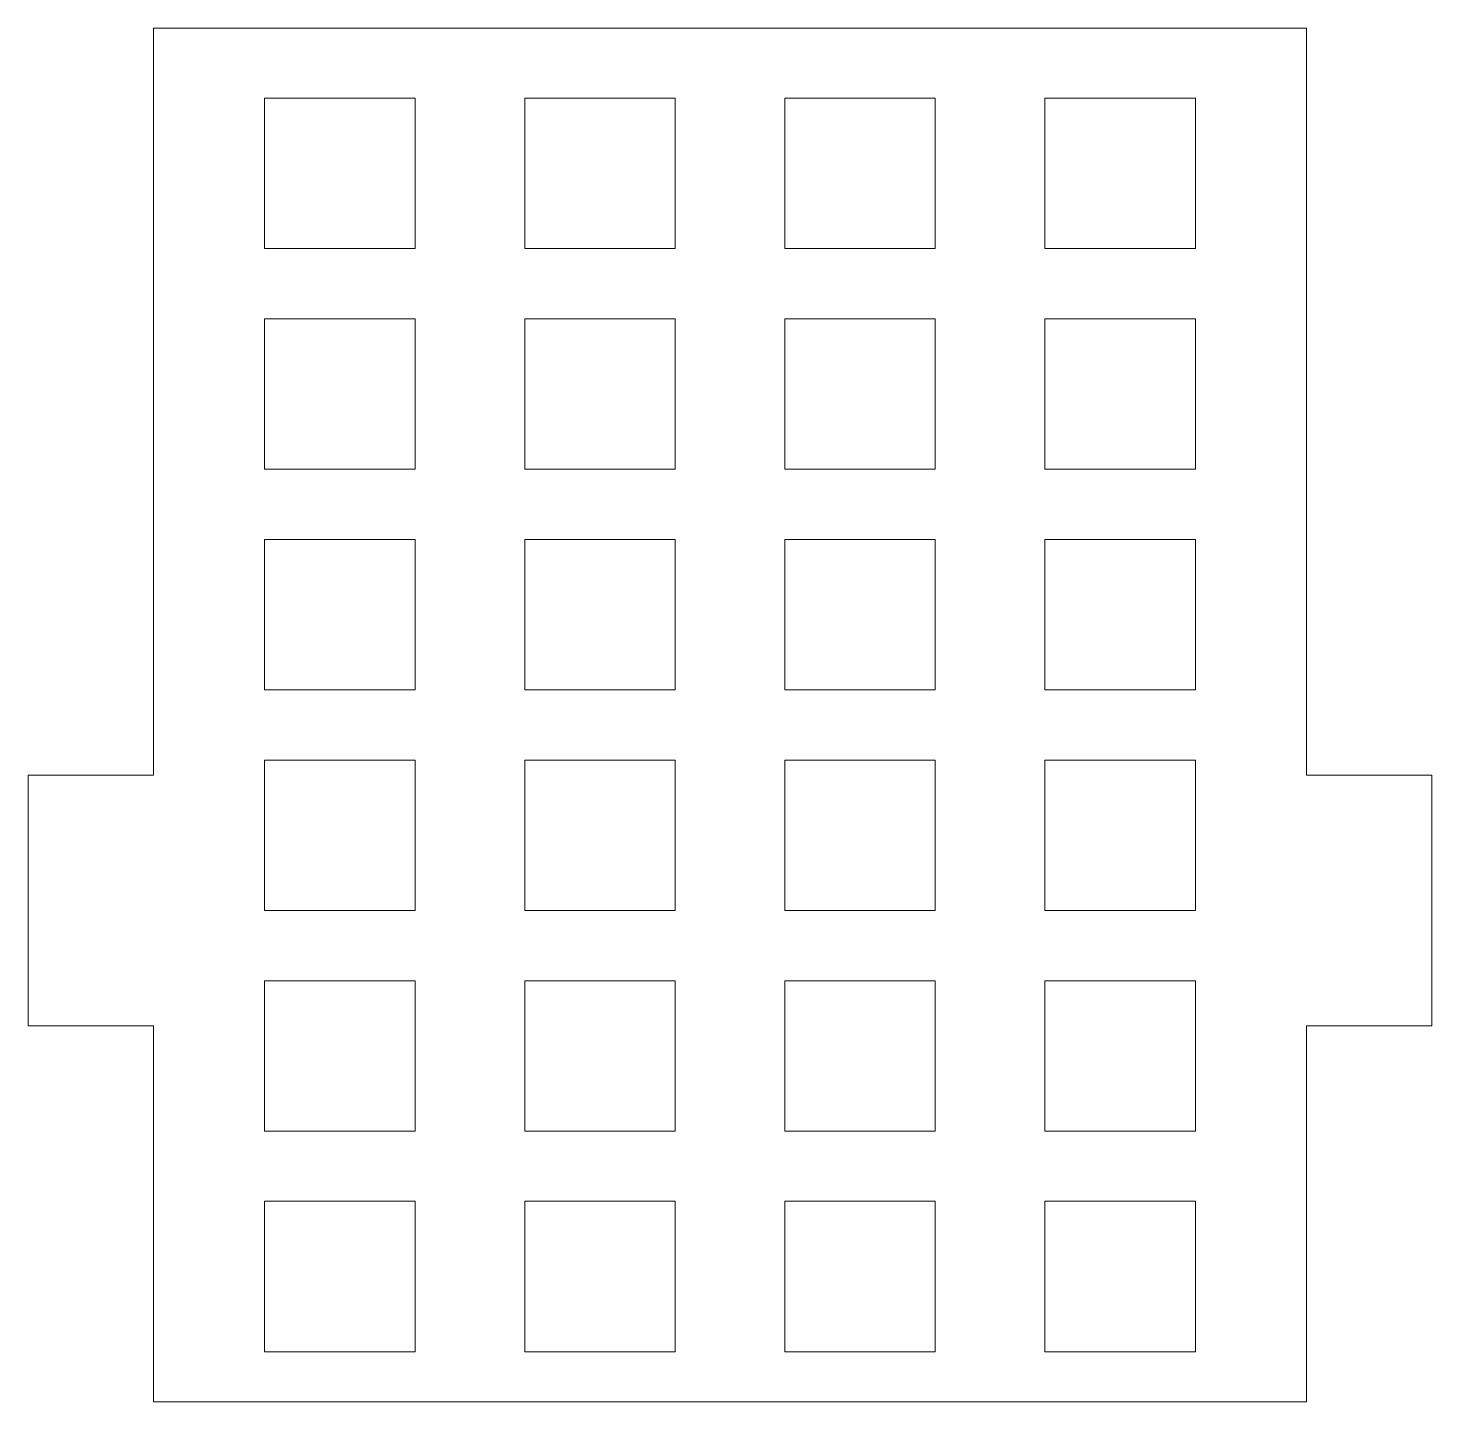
# Model space of a CAD drawing. Header units: inches. Extents: x 1.62 to 3.02, y 5.65 to 7.02.
import ezdxf

# ---------------------------------------------------------------- set-up
doc = ezdxf.new("R2010")
doc.units = ezdxf.units.IN
doc.header["$MEASUREMENT"] = 0

msp = doc.modelspace()

# ---------------------------------------------------------------- linework, layer by layer
at = {"color": 7, "linetype": 'Continuous', "lineweight": 15}
for p, q in [((1.745, 6.2767), (1.745, 7.0217)), ((2.895, 7.0217), (1.745, 7.0217)), ((2.895, 7.0217), (2.895, 6.2767)), ((2.0059, 6.9517), (1.8559, 6.9517)), ((1.8559, 6.9517), (1.8559, 6.8017)), ((2.0059, 6.8017), (2.0059, 6.9517)), ((2.2653, 6.9517), (2.1153, 6.9517)), ((2.1153, 6.9517), (2.1153, 6.8017)), ((2.2653, 6.8017), (2.2653, 6.9517)), ((2.5247, 6.9517), (2.3747, 6.9517)), ((2.3747, 6.9517), (2.3747, 6.8017)), ((2.5247, 6.8017), (2.5247, 6.9517)), ((2.7841, 6.9517), (2.6341, 6.9517)), ((2.6341, 6.9517), (2.6341, 6.8017)), ((2.7841, 6.8017), (2.7841, 6.9517)), ((1.8559, 6.8017), (2.0059, 6.8017)), ((2.1153, 6.8017), (2.2653, 6.8017)), ((2.3747, 6.8017), (2.5247, 6.8017)), ((2.6341, 6.8017), (2.7841, 6.8017)), ((2.0059, 6.7317), (1.8559, 6.7317)), ((1.8559, 6.7317), (1.8559, 6.5817)), ((2.0059, 6.5817), (2.0059, 6.7317)), ((2.2653, 6.7317), (2.1153, 6.7317)), ((2.1153, 6.7317), (2.1153, 6.5817)), ((2.2653, 6.5817), (2.2653, 6.7317)), ((2.5247, 6.7317), (2.3747, 6.7317)), ((2.3747, 6.7317), (2.3747, 6.5817)), ((2.5247, 6.5817), (2.5247, 6.7317)), ((2.7841, 6.7317), (2.6341, 6.7317)), ((2.6341, 6.7317), (2.6341, 6.5817)), ((2.7841, 6.5817), (2.7841, 6.7317)), ((1.8559, 6.5817), (2.0059, 6.5817)), ((2.1153, 6.5817), (2.2653, 6.5817)), ((2.3747, 6.5817), (2.5247, 6.5817)), ((2.6341, 6.5817), (2.7841, 6.5817)), ((2.0059, 6.5117), (1.8559, 6.5117)), ((1.8559, 6.5117), (1.8559, 6.3617)), ((2.0059, 6.3617), (2.0059, 6.5117)), ((2.2653, 6.5117), (2.1153, 6.5117)), ((2.1153, 6.5117), (2.1153, 6.3617)), ((2.2653, 6.3617), (2.2653, 6.5117)), ((2.5247, 6.5117), (2.3747, 6.5117)), ((2.3747, 6.5117), (2.3747, 6.3617)), ((2.5247, 6.3617), (2.5247, 6.5117)), ((2.7841, 6.5117), (2.6341, 6.5117)), ((2.6341, 6.5117), (2.6341, 6.3617)), ((2.7841, 6.3617), (2.7841, 6.5117)), ((1.8559, 6.3617), (2.0059, 6.3617)), ((2.1153, 6.3617), (2.2653, 6.3617)), ((2.3747, 6.3617), (2.5247, 6.3617)), ((2.6341, 6.3617), (2.7841, 6.3617)), ((2.0059, 6.2917), (1.8559, 6.2917)), ((1.8559, 6.2917), (1.8559, 6.1417)), ((2.0059, 6.1417), (2.0059, 6.2917)), ((2.2653, 6.2917), (2.1153, 6.2917)), ((2.1153, 6.2917), (2.1153, 6.1417)), ((2.2653, 6.1417), (2.2653, 6.2917)), ((2.5247, 6.2917), (2.3747, 6.2917)), ((2.3747, 6.2917), (2.3747, 6.1417)), ((2.5247, 6.1417), (2.5247, 6.2917)), ((2.7841, 6.2917), (2.6341, 6.2917)), ((2.6341, 6.2917), (2.6341, 6.1417)), ((2.7841, 6.1417), (2.7841, 6.2917)), ((1.62, 6.2767), (1.745, 6.2767)), ((1.62, 6.2767), (1.62, 6.0267)), ((2.895, 6.2767), (3.02, 6.2767)), ((3.02, 6.0267), (3.02, 6.2767)), ((1.8559, 6.1417), (2.0059, 6.1417)), ((2.1153, 6.1417), (2.2653, 6.1417)), ((2.3747, 6.1417), (2.5247, 6.1417)), ((2.6341, 6.1417), (2.7841, 6.1417)), ((2.0059, 6.0717), (1.8559, 6.0717)), ((1.8559, 6.0717), (1.8559, 5.9217)), ((2.0059, 5.9217), (2.0059, 6.0717)), ((2.2653, 6.0717), (2.1153, 6.0717)), ((2.1153, 6.0717), (2.1153, 5.9217)), ((2.2653, 5.9217), (2.2653, 6.0717)), ((2.5247, 6.0717), (2.3747, 6.0717)), ((2.3747, 6.0717), (2.3747, 5.9217)), ((2.5247, 5.9217), (2.5247, 6.0717)), ((2.7841, 6.0717), (2.6341, 6.0717)), ((2.6341, 6.0717), (2.6341, 5.9217)), ((2.7841, 5.9217), (2.7841, 6.0717)), ((1.745, 6.0267), (1.62, 6.0267)), ((1.745, 5.6517), (1.745, 6.0267)), ((3.02, 6.0267), (2.895, 6.0267)), ((2.895, 6.0267), (2.895, 5.6517)), ((1.8559, 5.9217), (2.0059, 5.9217)), ((2.1153, 5.9217), (2.2653, 5.9217)), ((2.3747, 5.9217), (2.5247, 5.9217)), ((2.6341, 5.9217), (2.7841, 5.9217)), ((2.0059, 5.8517), (1.8559, 5.8517)), ((1.8559, 5.8517), (1.8559, 5.7017)), ((2.0059, 5.7017), (2.0059, 5.8517)), ((2.2653, 5.8517), (2.1153, 5.8517)), ((2.1153, 5.8517), (2.1153, 5.7017)), ((2.2653, 5.7017), (2.2653, 5.8517)), ((2.5247, 5.8517), (2.3747, 5.8517)), ((2.3747, 5.8517), (2.3747, 5.7017)), ((2.5247, 5.7017), (2.5247, 5.8517)), ((2.7841, 5.8517), (2.6341, 5.8517)), ((2.6341, 5.8517), (2.6341, 5.7017)), ((2.7841, 5.7017), (2.7841, 5.8517)), ((1.8559, 5.7017), (2.0059, 5.7017)), ((2.1153, 5.7017), (2.2653, 5.7017)), ((2.3747, 5.7017), (2.5247, 5.7017)), ((2.6341, 5.7017), (2.7841, 5.7017)), ((2.895, 5.6517), (1.745, 5.6517))]:
    msp.add_line(p, q, dxfattribs=at)

doc.saveas('drawing.dxf')
